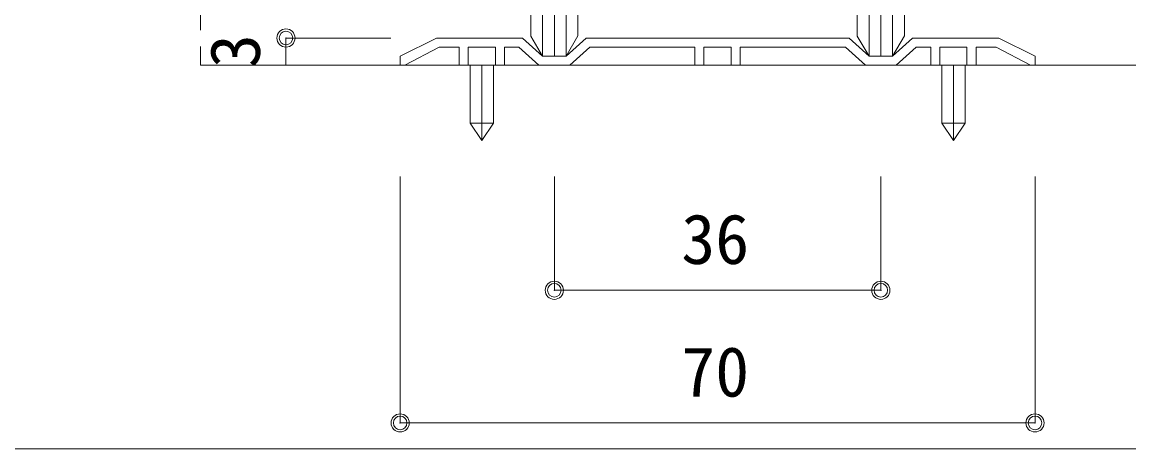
# Model space of a CAD drawing. Units: millimetres on the paper, enlarged 5 times, with parts at other scales. Extents: x -992 to 1008, y -685 to 700.
# Drawn here: x -209.3 to -5.9, y -26.2 to 52.2 of the extents above; entities that cross this region are included whole.
import ezdxf
from ezdxf.enums import TextEntityAlignment as Align

# ---------------------------------------------------------------- set-up
doc = ezdxf.new("R2010")
doc.units = ezdxf.units.MM
doc.header["$LTSCALE"] = 5
doc.header["$PDMODE"] = 32
doc.header["$PDSIZE"] = 2.5
doc.linetypes.add('CHAIN1', pattern=[8, 5, -1, 1, -1])
doc.linetypes.add('DASHED1', pattern=[1.8, 1.2, -0.6])
for name, color, linetype, lineweight in [('1-0_H-SYM', 7, 'Continuous', 20), ('1-1_0', 7, 'Continuous', 20), ('2-0_18', 7, 'Continuous', 18)]:
    doc.layers.add(name, color=color, linetype=linetype, lineweight=lineweight)
doc.styles.add('ＭＳ ゴシック', font='')
doc.styles.get('ＭＳ ゴシック').set_extended_font_data('MS Gothic')

msp = doc.modelspace()

# ---------------------------------------------------------------- linework, layer by layer
at = {"layer": '1-0_H-SYM'}
msp.add_lwpolyline([(197.5, -26.25), (-967.5, -26.25), (-967.5, 675)], dxfattribs=at)
at = {"layer": '1-1_0'}
msp.add_lwpolyline([(197.5, -26.25), (-967.5, -26.25), (-967.5, 675)], dxfattribs=at)
at = {"layer": '2-0_18', "linetype": 'DASHED1', "lineweight": 20}
msp.add_line((-176.461, 200.717), (-176.461, 44.258), dxfattribs=at)
at = {"layer": '2-0_18', "linetype": 'CHAIN1'}
for p, q in [((-51.461, 159.106), (-51.461, 48.797)), ((-51.461, 48.89), (-51.461, 159.106)), ((-111.461, 154.453), (-111.461, 48.797)), ((-111.461, 48.89), (-111.461, 97.224)), ((-124.794, 39.44), (-124.794, 44.258)), ((-38.128, 39.44), (-38.128, 44.258))]:
    msp.add_line(p, q, dxfattribs=at)
at = {"layer": '2-0_18'}
for p, q in [((-115.794, 53.425), (-115.794, 49.605)), ((-113.627, 45.925), (-113.627, 53.425)), ((-109.294, 45.925), (-109.294, 53.425)), ((-107.127, 53.425), (-107.127, 49.655)), ((-55.794, 53.425), (-55.794, 49.605)), ((-53.627, 45.925), (-53.627, 53.425)), ((-49.294, 45.925), (-49.294, 53.425)), ((-47.128, 53.425), (-47.128, 49.655)), ((-133.128, 49.258), (-139.794, 45.925)), ((-133.128, 49.258), (-117.294, 49.258)), ((-117.294, 49.258), (-113.628, 45.925)), ((-115.794, 49.605), (-113.627, 45.925)), ((-109.294, 45.925), (-107.127, 49.655)), ((-109.294, 45.925), (-105.628, 49.258)), ((-105.628, 49.258), (-57.294, 49.258)), ((-57.294, 49.258), (-53.627, 45.925)), ((-55.794, 49.605), (-53.627, 45.925)), ((-49.294, 45.925), (-47.128, 49.655)), ((-49.294, 45.925), (-45.628, 49.258)), ((-45.628, 49.258), (-29.794, 49.258)), ((-23.127, 45.925), (-29.794, 49.258)), ((-138.961, 44.258), (-132.628, 47.591)), ((-132.628, 47.591), (-128.961, 47.591)), ((-128.961, 47.591), (-128.961, 44.258)), ((-127.294, 47.591), (-127.294, 44.258)), ((-127.294, 47.591), (-122.294, 47.591)), ((-122.294, 47.591), (-122.294, 44.258)), ((-120.628, 47.591), (-120.628, 44.258)), ((-120.628, 47.591), (-117.961, 47.591)), ((-117.961, 47.591), (-114.294, 44.258)), ((-108.628, 44.258), (-104.961, 47.591)), ((-85.628, 47.591), (-104.961, 47.591)), ((-85.628, 47.591), (-85.628, 44.258)), ((-83.961, 47.591), (-83.961, 44.258)), ((-78.961, 47.591), (-83.961, 47.591)), ((-78.961, 47.591), (-78.961, 44.258)), ((-77.294, 47.591), (-77.294, 44.258)), ((-57.961, 47.591), (-77.294, 47.591)), ((-57.961, 47.591), (-54.294, 44.258)), ((-48.628, 44.258), (-44.961, 47.591)), ((-44.961, 47.591), (-42.294, 47.591)), ((-42.294, 47.591), (-42.294, 44.258)), ((-40.627, 47.591), (-40.627, 44.258)), ((-40.627, 47.591), (-35.628, 47.591)), ((-35.628, 47.591), (-35.628, 44.258)), ((-33.961, 47.591), (-33.961, 44.258)), ((-33.961, 47.591), (-30.294, 47.591)), ((-30.294, 47.591), (-23.961, 44.258)), ((-139.794, 44.258), (-139.794, 45.925)), ((-109.294, 45.925), (-113.628, 45.925)), ((-49.294, 45.925), (-53.628, 45.925)), ((-23.127, 45.925), (-23.127, 44.258)), ((-124.794, 44.258), (-124.794, 41.033)), ((-38.128, 35.693), (-38.128, 44.258))]:
    msp.add_line(p, q, dxfattribs=at)
at = {"layer": '2-0_18', "color": 4}
for p, q in [((-111.461, 45.925), (-111.461, 53.425)), ((-51.461, 45.925), (-51.461, 53.425)), ((-160.779, 44.258), (-160.779, 49.258)), ((-160.779, 49.258), (-141.524, 49.258)), ((-139.794, -21.482), (-139.794, 23.798)), ((-111.461, 2.898), (-111.461, 23.798)), ((-51.461, 2.898), (-51.461, 23.798)), ((-23.127, -21.482), (-23.127, 23.798)), ((-111.461, 2.898), (-51.461, 2.898)), ((-139.794, -21.482), (-23.127, -21.482))]:
    msp.add_line(p, q, dxfattribs=at)
at = {"layer": '2-0_18', "lineweight": 20}
for p, q in [((-176.461, 44.258), (28.378, 44.258)), ((-122.68, 44.233), (-122.68, 44.258)), ((-122.661, 44.258), (-122.661, 33.591)), ((-122.661, 40.044), (-122.661, 44.258)), ((-36.014, 44.233), (-36.014, 44.258)), ((-35.994, 44.258), (-35.994, 33.591)), ((-35.994, 40.044), (-35.994, 44.258)), ((-122.661, 39.621), (-122.661, 40.044)), ((-35.994, 39.621), (-35.994, 40.044)), ((-126.927, 33.591), (-124.794, 30.391)), ((-122.661, 33.591), (-124.794, 30.391)), ((-40.261, 33.591), (-38.128, 30.391)), ((-35.994, 33.591), (-38.128, 30.391))]:
    msp.add_line(p, q, dxfattribs=at)
for points in [[(-126.927, 44.258), (-126.927, 33.591), (-122.661, 33.591)], [(-40.261, 44.258), (-40.261, 33.591), (-35.994, 33.591)]]:
    msp.add_lwpolyline(points, dxfattribs=at)
at = {"layer": '2-0_18', "linetype": 'CHAIN1'}
for points in [[(-124.794, 30.391), (-124.794, 39.44), (-124.794, 40.044)], [(-38.128, 30.391), (-38.128, 39.44), (-38.128, 40.044)]]:
    msp.add_lwpolyline(points, dxfattribs=at)
at = {"layer": '2-0_18', "color": 4}
for centre in [(-160.779, 49.258), (-111.461, 2.898), (-51.461, 2.898), (-139.794, -21.482), (-23.127, -21.482)]:
    msp.add_circle(centre, 1.667, dxfattribs=at)
at = {"layer": '2-0_18', "color": 5}
for p in [(-160.779, 49.258), (-111.461, 2.898), (-51.461, 2.898), (-139.794, -21.482), (-23.127, -21.482)]:
    msp.add_point(p, dxfattribs=at)
at = {"layer": '2-0_18', "color": 4}
for p in [(-160.779, 49.258), (-111.461, 2.898), (-51.461, 2.898), (-139.794, -21.482), (-23.127, -21.482)]:
    msp.add_point(p, dxfattribs=at)

# ---------------------------------------------------------------- texts
at = {"layer": '2-0_18', "style": 'ＭＳ ゴシック'}
msp.add_text('3', height=9.164, rotation=90, dxfattribs=at).set_placement((-162.821, 43.734), align=Align.BOTTOM_LEFT)
for s, p in [('36', (-88.128, 4.981)), ('70', (-88.128, -19.399))]:
    msp.add_text(s, height=9.164, dxfattribs=at).set_placement(p, align=Align.BOTTOM_LEFT)

doc.saveas('drawing.dxf')
